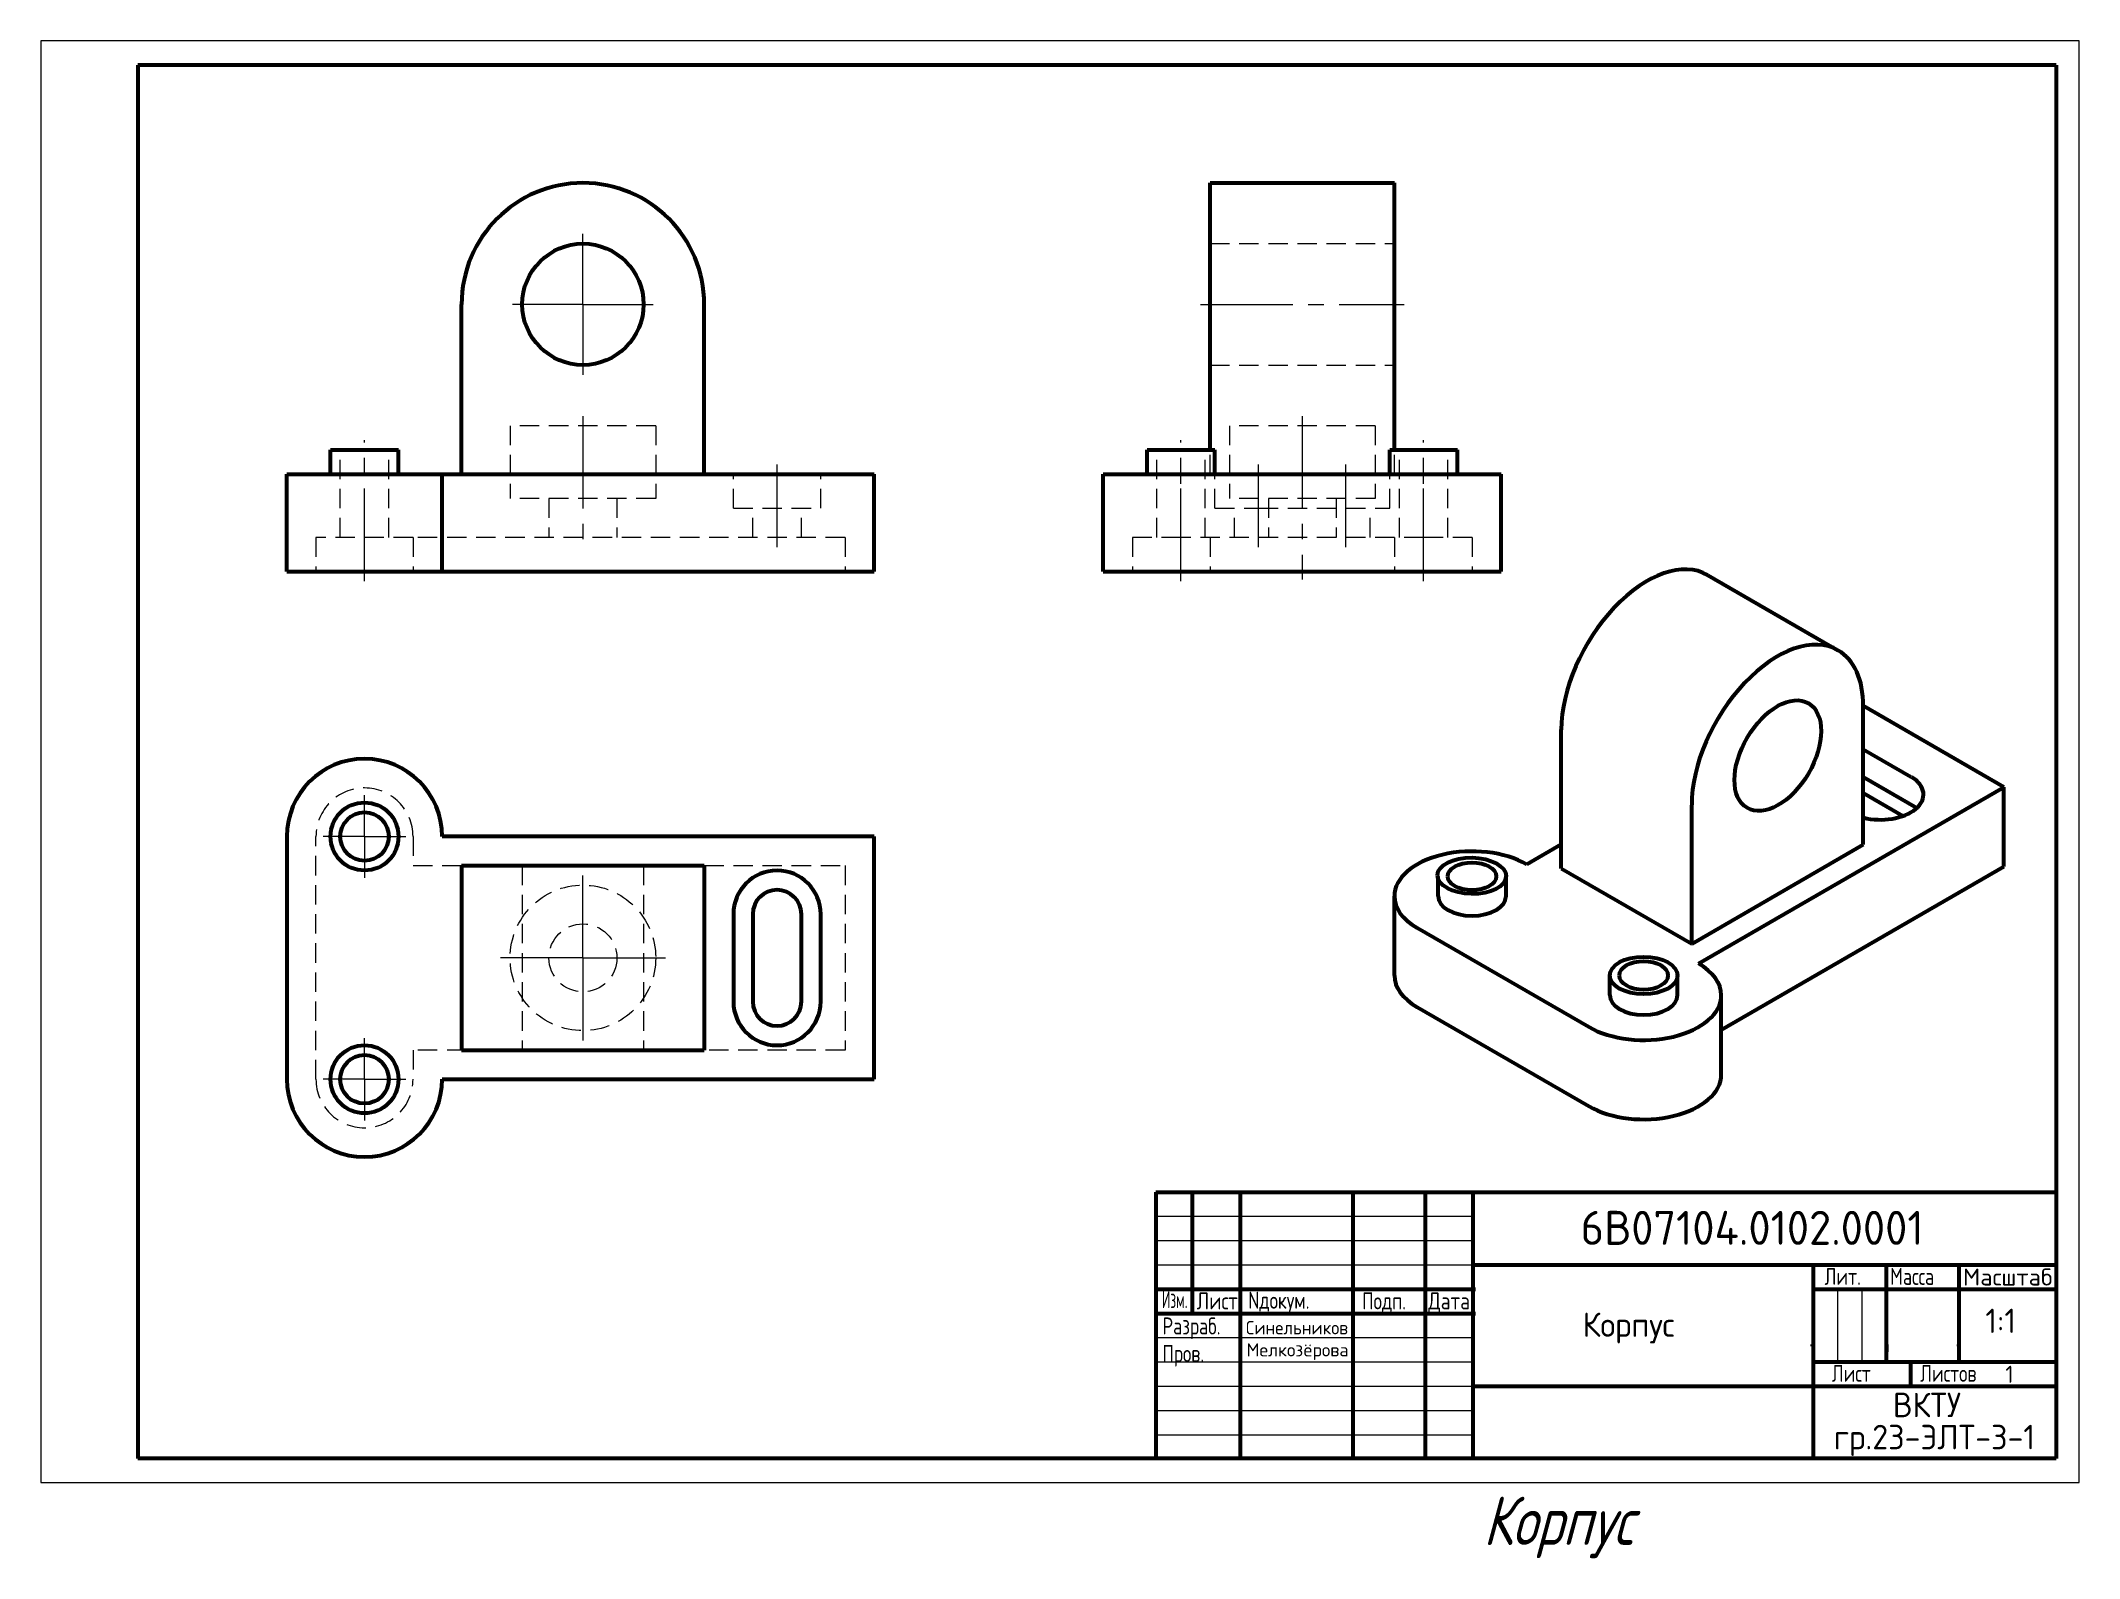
# Paper-space layout 'Layout1' of a CAD drawing. Extents: x -89 to 331, y -58 to 255.
import ezdxf
from ezdxf.enums import TextEntityAlignment as Align

# ---------------------------------------------------------------- set-up
doc = ezdxf.new("R2010")
doc.units = 0
for name, pattern in [('CENTER2', [28.575, 19.05, -3.175, 3.175, -3.175]), ('K5LT_AXLED', [12.988739, 8.488739, -1.5, 1.5, -1.5]), ('K5LT_DASHED', [6, 4, -2])]:
    doc.linetypes.add(name, pattern=pattern)
doc.layers.get('0').update_dxf_attribs({"color": 6, "linetype": 'CONTINUOUS'})
doc.layers.add('КОНТУР', color=7, linetype='CONTINUOUS', lineweight=60)
doc.layers.add('ОСИ', color=14, linetype='CENTER2', lineweight=20)
doc.layers.add('Системный слой', color=7, linetype='CONTINUOUS')
doc.styles.add('KTEXTSTYLE', font='GOST_AU.SHX', dxfattribs={"width": 0.96, "height": 5})
doc.styles.add('RUSS', font='GOST_B.TTF')

# ---------------------------------------------------------------- blocks, each defined once
blk = doc.blocks.new('U1')
at = {"layer": 'КОНТУР'}
blk.add_line((283.63, 205.05), (283.63, 235.05), dxfattribs=at)
at = {"layer": 'Системный слой', "color": 7, "linetype": 'K5LT_DASHED', "lineweight": 18}
blk.add_line((283.63, 200.05), (283.63, 205.05), dxfattribs=at)
blk = doc.blocks.new('U2')
at = {"layer": 'КОНТУР'}
blk.add_line((245.63, 205.05), (245.63, 235.05), dxfattribs=at)
at = {"layer": 'Системный слой', "color": 7, "linetype": 'K5LT_DASHED', "lineweight": 18}
blk.add_line((245.63, 200.05), (245.63, 205.05), dxfattribs=at)

psp = doc.layouts.get("Layout1")

# ---------------------------------------------------------------- linework, layer by layer
at = {"layer": 'КОНТУР', "lineweight": 20}
for p, q in [((-88.73, 254.75), (-88.73, -42.25)), ((331.27, 254.75), (-88.73, 254.75)), ((331.27, -42.25), (331.27, 254.75)), ((141.5, 12.61), (206.5, 12.61)), ((141.5, 7.61), (206.5, 7.61)), ((141.5, 2.61), (206.5, 2.61)), ((281.5, -2.39), (281.5, -17.39)), ((286.5, -2.39), (286.5, -17.39)), ((141.5, -12.39), (206.5, -12.39)), ((141.5, -17.39), (206.5, -17.39)), ((141.5, -22.39), (206.5, -22.39)), ((141.5, -27.39), (206.5, -27.39)), ((141.5, -32.39), (206.5, -32.39)), ((-88.73, -42.25), (331.27, -42.25))]:
    psp.add_line(p, q, dxfattribs=at)
at = {"layer": 'КОНТУР', "lineweight": 60}
for p, q in [((326.5, 249.75), (-68.73, 249.75)), ((-68.73, 249.75), (-68.73, -37.25)), ((326.5, 249.75), (326.5, -37.25)), ((141.03, 17.61), (326.5, 17.61)), ((148.5, 17.61), (148.5, -7.82)), ((158.38, 17.61), (158.38, -37.5)), ((181.64, 17.61), (181.64, -37.5)), ((196.5, 17.61), (196.5, -7.39)), ((206.33, 17.61), (206.33, -37.5)), ((206.33, 2.61), (326.5, 2.61)), ((276.47, 2.61), (276.47, -37.03)), ((291.5, 2.61), (291.5, -17.39)), ((306.5, 2.61), (306.5, -17.71)), ((141.5, -2.39), (206.86, -2.39)), ((141.5, -7.39), (206.86, -7.39)), ((206.33, -22.39), (326.5, -22.39)), ((326.5, -37.25), (-68.73, -37.25))]:
    psp.add_line(p, q, dxfattribs=at)
at = {"layer": 'КОНТУР'}
for p, q in [((152.2, 225.46), (190.2, 225.46)), ((152.2, 200.46), (152.2, 225.46)), ((190.2, 200.46), (190.2, 225.46)), ((-2.02, 165.46), (-2.02, 200.46)), ((47.98, 165.46), (47.98, 200.46)), ((-29.02, 165.46), (-29.02, 170.46)), ((-29.02, 170.46), (-15.02, 170.46)), ((-15.02, 165.46), (-15.02, 170.46)), ((139.2, 165.46), (139.2, 170.46)), ((139.2, 170.46), (153.2, 170.46)), ((153.2, 165.46), (153.2, 170.46)), ((189.2, 165.46), (189.2, 170.46)), ((189.2, 170.46), (203.2, 170.46)), ((203.2, 165.46), (203.2, 170.46)), ((-38.02, 165.46), (-6.02, 165.46)), ((-38.02, 145.46), (-38.02, 165.46)), ((-6.02, 145.46), (-6.02, 165.46)), ((-6.02, 165.46), (82.98, 165.46)), ((82.98, 145.46), (82.98, 165.46)), ((130.2, 145.46), (130.2, 165.46)), ((130.2, 165.46), (146.2, 165.46)), ((146.2, 165.46), (196.2, 165.46)), ((196.2, 165.46), (212.2, 165.46)), ((212.2, 145.46), (212.2, 165.46)), ((-38.02, 145.46), (-6.02, 145.46)), ((-6.02, 145.46), (82.98, 145.46)), ((130.2, 145.46), (146.2, 145.46)), ((146.2, 145.46), (196.2, 145.46)), ((196.2, 145.46), (212.2, 145.46)), ((254.73, 144.7), (281.6, 129.19)), ((315.77, 101.01), (286.78, 117.74)), ((286.78, 89.17), (286.78, 117.74)), ((224.56, 84.27), (224.56, 112.85)), ((296.68, 103.05), (286.78, 108.76)), ((252.84, 64.67), (315.77, 101.01)), ((297.79, 96.69), (286.78, 103.05)), ((315.77, 84.68), (315.77, 101.01)), ((251.43, 68.75), (251.43, 97.33)), ((294.95, 95.06), (286.78, 99.78)), ((-38.02, 90.84), (-38.02, 40.84)), ((82.98, 90.84), (-6.02, 90.84)), ((82.98, 40.84), (82.98, 90.84)), ((224.56, 89.17), (217.49, 85.08)), ((251.43, 68.75), (286.78, 89.17)), ((-2.02, 84.84), (47.98, 84.84)), ((-2.02, 84.84), (-2.02, 46.84)), ((47.98, 84.84), (47.98, 46.84)), ((224.56, 84.27), (251.43, 68.75)), ((257.53, 51.05), (315.77, 84.68)), ((199.17, 78.55), (199.17, 82.63)), ((213.17, 78.55), (213.17, 82.63)), ((190.17, 62.22), (190.17, 78.55)), ((53.98, 74.84), (53.98, 56.84)), ((57.98, 74.84), (57.98, 56.84)), ((67.98, 56.84), (67.98, 74.84)), ((71.98, 56.84), (71.98, 74.84)), ((194.86, 72.02), (230.21, 51.61)), ((234.53, 58.14), (234.53, 62.22)), ((248.53, 58.14), (248.53, 62.22)), ((194.86, 55.69), (230.21, 35.28)), ((257.53, 41.81), (257.53, 58.14)), ((-2.02, 46.84), (47.98, 46.84)), ((-6.02, 40.84), (82.98, 40.84)), ((141.03, 17.61), (141.03, -37.25)), ((196.5, -2.39), (196.5, -2.39)), ((196.5, -2.39), (196.5, -37.39)), ((276.5, -2.39), (326.46, -2.39)), ((276.5, -17.39), (326.46, -17.39)), ((296.5, -17.39), (296.5, -22.39)), ((-13.5, -37.25), (-13.5, -37.25))]:
    psp.add_line(p, q, dxfattribs=at)
at = {"layer": 'КОНТУР', "lineweight": 25}
for p, q in [((-68.73, -37.25), (-68.73, 17.75)), ((196.5, -7.39), (196.5, -7.39)), ((-68.73, -37.25), (116.5, -37.25))]:
    psp.add_line(p, q, dxfattribs=at)
at = {"layer": 'КОНТУР', "linetype": 'ByBlock'}
for p, q in [((276.33, -14.16), (276.33, -13.79)), ((291.6, -15.3), (291.6, -13.79)), ((291.6, -15.3), (291.6, -13.79)), ((306.39, -13.78), (306.39, -14.15)), ((306.39, -13.78), (306.39, -14.15))]:
    psp.add_line(p, q, dxfattribs=at)
at = {"layer": 'КОНТУР'}
for centre, radius in [((22.98, 200.46), 12.5), ((-22.02, 90.84), 7), ((-22.02, 90.84), 5), ((-22.02, 40.84), 7), ((-22.02, 40.84), 5)]:
    psp.add_circle(centre, radius, dxfattribs=at)
for centre, radius, start, end in [((22.98, 200.46), 25, 0, 180), ((-22.02, 90.84), 16, 0, 180), ((62.98, 74.84), 9, 0, 180), ((62.98, 74.84), 5, 0, 180), ((62.98, 56.84), 9, 180, 0), ((62.98, 56.84), 5, 180, 0), ((-22.02, 40.84), 16, 180, 0)]:
    psp.add_arc(centre, radius, start, end, dxfattribs=at)
for centre, major_axis, ratio, start_param, end_param in [((242.23, 123.05), (-12.5, -21.65), 0.57735, 3.141593, 5.497787), ((269.1, 107.54), (-12.5, -21.65), 0.57735, 3.141593, 5.497787), ((269.1, 107.54), (-12.5, -21.65), 0.57735, 8.63938, 9.423448), ((290.32, 99.5), (-8.87, 0), 0.586227, 1.160755, 3.902194), ((206.17, 78.55), (16, 0), 0.57735, 7.068583, 9.424041), ((206.17, 78.55), (16, 0), 0.57735, 3.141593, 3.926991), ((206.17, 78.55), (7, 0), 0.57735, 3.141593, 6.283185), ((241.53, 58.14), (-16, 0), 0.57735, -3.141405, -2.356194), ((206.17, 62.22), (16, 0), 0.57735, 3.141593, 3.926991), ((241.53, 58.14), (-16, 0), 0.57735, 0.785398, 3.141593), ((241.53, 58.14), (7, 0), 0.57735, 3.141593, 6.283185), ((241.53, 41.81), (-16, 0), 0.57735, 0.785398, 3.141593)]:
    psp.add_ellipse(centre, major_axis=major_axis, ratio=ratio, start_param=start_param, end_param=end_param, dxfattribs=at)
for centre, major_axis, ratio in [((269.17, 107.5), (-6.32, -10.78), 0.584246), ((206.12, 82.75), (-7.05, 0.11), 0.530874), ((206.17, 82.63), (-5, 0), 0.571304), ((241.53, 62.22), (-7, 0), 0.551103), ((241.53, 62.22), (-5, 0), 0.591711)]:
    psp.add_ellipse(centre, major_axis=major_axis, ratio=ratio, dxfattribs=at)
at = {"layer": 'ОСИ'}
for p, q in [((22.98, 200.46), (22.98, 214.96)), ((22.98, 200.46), (8.48, 200.46)), ((22.98, 200.46), (37.48, 200.46)), ((22.98, 200.46), (22.98, 185.96)), ((150.2, 200.46), (192.2, 200.46)), ((22.98, 177.46), (22.98, 150.46)), ((171.2, 177.46), (171.2, 143.76)), ((-22.02, 143.46), (-22.02, 172.46)), ((146.2, 143.46), (146.2, 172.46)), ((196.2, 143.46), (196.2, 172.46)), ((62.98, 150.46), (62.98, 167.46)), ((162.2, 150.46), (162.2, 167.46)), ((180.2, 150.46), (180.2, 167.46)), ((22.98, 65.84), (22.98, 82.84)), ((22.98, 65.84), (5.98, 65.84)), ((22.98, 65.84), (39.98, 65.84)), ((22.98, 65.84), (22.98, 48.84))]:
    psp.add_line(p, q, dxfattribs=at)
at = {"layer": 'ОСИ', "linetype": 'K5LT_AXLED', "lineweight": 18}
for p, q in [((-22.02, 90.84), (-22.02, 99.84)), ((-22.02, 90.84), (-31.02, 90.84)), ((-22.02, 90.84), (-13.02, 90.84)), ((-22.02, 90.84), (-22.02, 81.84)), ((-22.02, 40.84), (-22.02, 49.84)), ((-22.02, 40.84), (-31.02, 40.84)), ((-22.02, 40.84), (-13.02, 40.84)), ((-22.02, 40.84), (-22.02, 31.84))]:
    psp.add_line(p, q, dxfattribs=at)
at = {"layer": 'Системный слой', "color": 7, "linetype": 'K5LT_DASHED', "lineweight": 18}
for p, q in [((152.2, 212.96), (190.2, 212.96)), ((152.2, 187.96), (190.2, 187.96)), ((37.98, 175.46), (7.98, 175.46)), ((7.98, 175.46), (7.98, 160.46)), ((37.98, 175.46), (37.98, 160.46)), ((186.2, 175.46), (156.2, 175.46)), ((156.2, 175.46), (156.2, 160.46)), ((186.2, 175.46), (186.2, 160.46)), ((-27.02, 152.46), (-27.02, 170.46)), ((-27.02, 152.46), (-27.02, 170.46)), ((-17.02, 152.46), (-17.02, 170.46)), ((-17.02, 152.46), (-17.02, 170.46)), ((141.2, 152.46), (141.2, 170.46)), ((151.2, 152.46), (151.2, 170.46)), ((191.2, 152.46), (191.2, 170.46)), ((201.2, 152.46), (201.2, 170.46)), ((-6.02, 145.46), (-6.02, 165.46)), ((53.98, 158.46), (53.98, 165.46)), ((71.98, 158.46), (71.98, 165.46)), ((146.2, 145.46), (146.2, 165.46)), ((153.2, 158.46), (153.2, 165.46)), ((189.2, 158.46), (189.2, 165.46)), ((196.2, 145.46), (196.2, 165.46)), ((37.98, 160.46), (7.98, 160.46)), ((15.98, 160.46), (15.98, 152.46)), ((29.98, 160.46), (29.98, 152.46)), ((186.2, 160.46), (156.2, 160.46)), ((164.2, 160.46), (164.2, 152.46)), ((178.2, 160.46), (178.2, 152.46)), ((53.98, 158.46), (71.98, 158.46)), ((57.98, 152.46), (57.98, 158.46)), ((67.98, 152.46), (67.98, 158.46)), ((153.2, 158.46), (162.2, 158.46)), ((157.2, 152.46), (157.2, 158.46)), ((162.2, 158.46), (180.2, 158.46)), ((180.2, 158.46), (189.2, 158.46)), ((185.2, 152.46), (185.2, 158.46)), ((-32.02, 152.46), (-32.02, 145.46)), ((-12.02, 152.46), (-32.02, 152.46)), ((-12.02, 152.46), (-12.02, 145.46)), ((76.98, 152.46), (-12.02, 152.46)), ((76.98, 152.46), (76.98, 145.46)), ((136.2, 152.46), (136.2, 145.46)), ((146.2, 152.46), (136.2, 152.46)), ((196.2, 152.46), (146.2, 152.46)), ((152.2, 152.46), (152.2, 145.46)), ((190.2, 152.46), (190.2, 145.46)), ((206.2, 152.46), (196.2, 152.46)), ((206.2, 152.46), (206.2, 145.46)), ((-32.02, 40.84), (-32.02, 90.84)), ((-12.02, 90.84), (-12.02, 84.84)), ((-12.02, 84.84), (76.98, 84.84)), ((10.48, 84.84), (10.48, 46.84)), ((35.48, 84.84), (35.48, 46.84)), ((76.98, 84.84), (76.98, 46.84)), ((76.98, 46.84), (-12.02, 46.84)), ((-12.02, 46.84), (-12.02, 40.84))]:
    psp.add_line(p, q, dxfattribs=at)
for radius in [15, 7]:
    psp.add_circle((22.98, 65.84), radius, dxfattribs=at)
for centre, start, end in [((-22.02, 90.84), 0, 180), ((-22.02, 40.84), 180, 0)]:
    psp.add_arc(centre, 10, start, end, dxfattribs=at)

# ---------------------------------------------------------------- block references
at = {"layer": 'КОНТУР'}
for name in ['U2', 'U1']:
    psp.add_blockref(name, (-93.43, -34.58), dxfattribs=at)

# ---------------------------------------------------------------- texts
at = {"color": 7, "insert": (208.46, -45.1), "char_height": 2.5, "attachment_point": 1, "style": 'KTEXTSTYLE'}
psp.add_mtext('\\H3.5;\\W0.965;\\Q15;\\Q15;\\H10.00;Корпус', dxfattribs=at)
at = {"layer": 'КОНТУР', "style": 'RUSS'}
for s, height, p in [('6В07104.0102.0001', 7, (228.54, 6.73)), ('Корпус', 5, (228.96, -12.22)), ('1:1', 4.997, (311.93, -11.42))]:
    psp.add_text(s, height=height, dxfattribs=at).set_placement(p)
at = {"layer": 'КОНТУР', "style": 'RUSS', "width": 0.8}
for s, p in [('Лит.', (278.81, -1.52)), ('Масса', (292.32, -1.52)), ('Nдокум.', (160.05, -6.44)), ('Подп.', (183.52, -6.57)), ('Разраб.', (142.38, -11.74)), ('Пров.', (142.38, -17.4))]:
    psp.add_text(s, height=3.5, dxfattribs=at).set_placement(p)
at = {"layer": 'КОНТУР', "style": 'RUSS'}
for s, width, p, p2 in [('Масштаб', 0.984603, (307.33, -1.65), (325.76, -1.65)), ('Изм.', 0.599806, (142.26, -6.31), (147.56, -6.31)), ('Лист', 0.813309, (149.45, -6.57), (157.91, -6.57)), ('Дата', 0.773685, (197.15, -6.57), (205.74, -6.57))]:
    psp.add_text(s, height=3.5, dxfattribs=dict(at, width=width)).set_placement(p, p2, align=Align.FIT)
for s, height, p, p2 in [('Синельников', 2.7589, (159.58, -11.72), (180.61, -11.72)), ('Мелкозёрова', 2.706, (159.71, -16.26), (180.74, -16.26))]:
    psp.add_text(s, height=height, dxfattribs=at).set_placement(p, p2, align=Align.ALIGNED)
at = {"layer": 'КОНТУР', "lineweight": 60, "ltscale": 0.8, "style": 'RUSS', "width": 0.8}
psp.add_text('Лист', height=3.5, dxfattribs=at).set_placement((280.3, -21.49))
at = {"layer": 'КОНТУР', "ltscale": 0.8, "style": 'RUSS', "width": 0.8}
psp.add_text('Листов', height=3.5, dxfattribs=at).set_placement((298.5, -21.49))
at = {"layer": 'КОНТУР', "style": 'RUSS'}
for s, height, p in [('1', 3.52, (316.9, -21.69)), ('ВКТУ ', 5.046, (301.44, -28.77)), ('гр.23-ЭЛТ-3-1', 5.0461, (301.44, -35.39))]:
    psp.add_text(s, height=height, dxfattribs=at).set_placement(p, align=Align.CENTER)

# ---------------------------------------------------------------- viewports
at = {"layer": 'ОСИ'}
psp.add_viewport(center=(121.27, 106.25), size=(420, 297), view_center_point=(210, 148.5), view_height=297, dxfattribs=at)

doc.saveas('drawing.dxf')
